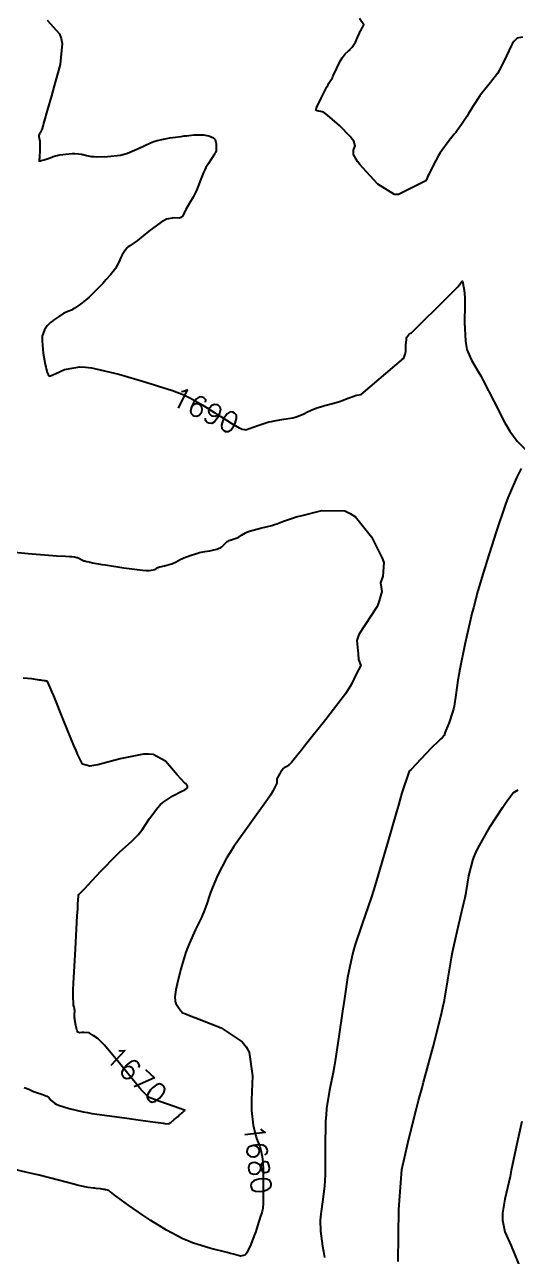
# Model space of a CAD drawing. Header units: metres. Extents: x 837477 to 838477, y 1189014 to 1191014.
# Drawn here: x 837929.9 to 838021.5, y 1190212.8 to 1190441.9 of the extents above; entities that cross this region are included whole.
import ezdxf

# ---------------------------------------------------------------- set-up
doc = ezdxf.new("R2010")
doc.units = ezdxf.units.M
doc.header["$LTSCALE"] = 0.3
doc.layers.add('COTAS 10', color=1, linetype='Continuous')
doc.styles.get("Standard").update_dxf_attribs({"font": 'simplex.shx'})

msp = doc.modelspace()

# ---------------------------------------------------------------- linework, layer by layer
at = {"layer": 'COTAS 10'}
for points, elevation in [([(837934.022, 1190442.749), (837936.315, 1190440.169), (837936.648, 1190439.304), (837936.85, 1190438.373), (837936.487, 1190434.467), (837935.377, 1190430.522), (837935.107, 1190429.566), (837934.854, 1190428.67), (837934.078, 1190425.928), (837933.51, 1190423.957), (837933.388, 1190423.546), (837933.283, 1190423.194), (837933.031, 1190422.413), (837932.876, 1190422.041), (837932.831, 1190421.947), (837932.785, 1190421.857), (837932.615, 1190421.567), (837932.501, 1190421.286), (837932.49, 1190421.202), (837932.489, 1190421.116), (837932.562, 1190420.783), (837932.658, 1190420.214), (837932.671, 1190419.978), (837932.678, 1190419.709), (837932.656, 1190418.454), (837932.606, 1190417.261), (837932.595, 1190417.03), (837932.586, 1190416.843), (837932.565, 1190416.525), (837932.701, 1190416.541), (837932.792, 1190416.564), (837932.905, 1190416.595), (837933.504, 1190416.773), (837934.215, 1190417.005), (837934.399, 1190417.07), (837934.577, 1190417.134), (837935.175, 1190417.369), (837935.879, 1190417.58), (837936.124, 1190417.63), (837936.391, 1190417.677), (837937.537, 1190417.815), (837938.682, 1190417.895), (837938.948, 1190417.906), (837939.191, 1190417.911), (837939.888, 1190417.885), (837940.447, 1190417.794), (837940.604, 1190417.757), (837940.761, 1190417.716), (837941.338, 1190417.525), (837942.298, 1190417.363), (837942.698, 1190417.339), (837943.155, 1190417.324), (837945.289, 1190417.346), (837947.716, 1190417.637), (837948.358, 1190417.792), (837948.987, 1190417.978), (837951.151, 1190418.919), (837953.291, 1190419.911), (837953.905, 1190420.13), (837954.528, 1190420.324), (837956.857, 1190420.822), (837958.997, 1190421.116), (837959.501, 1190421.18), (837959.966, 1190421.238), (837961.329, 1190421.385), (837962.432, 1190421.418), (837962.735, 1190421.403), (837963.036, 1190421.377), (837964.114, 1190421.197), (837964.975, 1190420.821), (837965.14, 1190420.672), (837965.273, 1190420.503), (837965.486, 1190419.73), (837965.487, 1190418.984), (837965.486, 1190418.831), (837965.484, 1190418.703), (837965.473, 1190418.434), (837965.33, 1190418.136), (837965.246, 1190417.988), (837965.141, 1190417.811), (837964.602, 1190416.938), (837964.039, 1190416.05), (837963.919, 1190415.864), (837963.816, 1190415.704), (837963.573, 1190415.342), (837963.343, 1190414.886), (837963.247, 1190414.667), (837963.137, 1190414.407), (837962.625, 1190413.133), (837962.117, 1190411.838), (837962.009, 1190411.566), (837961.916, 1190411.33), (837961.7, 1190410.789), (837961.447, 1190410.283), (837961.331, 1190410.07), (837961.194, 1190409.825), (837960.534, 1190408.677), (837959.862, 1190407.494), (837959.718, 1190407.228), (837959.592, 1190406.988), (837959.291, 1190406.344), (837958.93, 1190405.999), (837958.766, 1190405.949), (837958.575, 1190405.918), (837957.656, 1190405.968), (837956.266, 1190405.695), (837955.778, 1190405.461), (837955.245, 1190405.157), (837952.947, 1190403.484), (837950.827, 1190401.772), (837950.405, 1190401.444), (837950.056, 1190401.178), (837949.394, 1190400.743), (837949.138, 1190400.586), (837949.044, 1190400.496), (837948.94, 1190400.386), (837948.482, 1190399.817), (837947.991, 1190399.068), (837947.866, 1190398.844), (837947.746, 1190398.612), (837947.352, 1190397.714), (837946.901, 1190396.778), (837946.745, 1190396.522), (837946.576, 1190396.268), (837945.854, 1190395.365), (837944.98, 1190394.41), (837944.715, 1190394.123), (837944.441, 1190393.827), (837943.367, 1190392.679), (837942.193, 1190391.518), (837941.855, 1190391.213), (837941.511, 1190390.916), (837940.223, 1190389.907), (837939.062, 1190389.111), (837938.798, 1190388.95), (837938.559, 1190388.814), (837937.906, 1190388.535), (837937.343, 1190388.319), (837937.161, 1190388.223), (837936.968, 1190388.112), (837936.179, 1190387.578), (837935.425, 1190387.024), (837935.254, 1190386.899), (837935.1, 1190386.787), (837934.679, 1190386.486), (837934.313, 1190386.147), (837934.193, 1190386.011), (837934.065, 1190385.857), (837933.535, 1190385.148), (837933.149, 1190383.978), (837933.112, 1190383.533), (837933.106, 1190383.036), (837933.335, 1190380.804), (837933.708, 1190378.683), (837933.793, 1190378.256), (837933.869, 1190377.898), (837934.077, 1190377.184), (837934.193, 1190376.969), (837934.212, 1190376.925), (837934.225, 1190376.888), (837934.224, 1190376.814), (837934.209, 1190376.773), (837934.213, 1190376.758), (837934.221, 1190376.741), (837934.279, 1190376.665), (837934.36, 1190376.591), (837934.382, 1190376.575), (837934.403, 1190376.561), (837934.48, 1190376.525), (837934.957, 1190376.704), (837935.231, 1190376.824), (837935.566, 1190376.975), (837937.288, 1190377.778), (837940.125, 1190378.252), (837941.163, 1190378.197), (837942.31, 1190378.061), (837947.364, 1190376.893), (837952.406, 1190375.397), (837953.545, 1190375.054), (837953.798, 1190374.978), (837954.574, 1190374.742), (837957.364, 1190373.87), (837959.481, 1190373.039), (837960.087, 1190372.753), (837960.7, 1190372.442), (837962.983, 1190371.117), (837965.21, 1190369.705), (837965.788, 1190369.339), (837966.35, 1190368.985), (837968.24, 1190367.796), (837969.743, 1190366.924), (837970.061, 1190366.769), (837970.337, 1190366.651), (837970.832, 1190366.564), (837970.978, 1190366.537), (837971.598, 1190366.759), (837971.861, 1190366.853), (837972.163, 1190366.961), (837973.582, 1190367.467), (837975.291, 1190367.989), (837975.775, 1190368.108), (837976.265, 1190368.215), (837978.073, 1190368.508), (837979.738, 1190368.785), (837980.137, 1190368.882), (837980.509, 1190368.989), (837981.629, 1190369.449), (837982.602, 1190369.941), (837982.881, 1190370.067), (837983.164, 1190370.189), (837984.224, 1190370.593), (837985.325, 1190370.95), (837985.634, 1190371.043), (837985.946, 1190371.132), (837987.091, 1190371.43), (837988.248, 1190371.751), (837988.568, 1190371.855), (837988.888, 1190371.964), (837990.039, 1190372.414), (837991.106, 1190372.816), (837991.372, 1190372.895), (837991.625, 1190372.962), (837992.432, 1190373.088), (838000.35, 1190379.884)], 1690), ([(838022.416, 1190439.556), (838021.431, 1190439.353), (838020.799, 1190438.768), (838020.594, 1190438.451), (838020.377, 1190438.066), (838019.481, 1190436.116), (838018.423, 1190433.896), (838018.103, 1190433.342), (838017.771, 1190432.813), (838016.473, 1190431.123), (838015.158, 1190429.546), (838014.815, 1190429.089), (838014.481, 1190428.623), (838013.35, 1190426.867), (838012.352, 1190425.214), (838012.102, 1190424.814), (838011.862, 1190424.438), (838011.091, 1190423.286), (838010.288, 1190422.193), (838010.029, 1190421.854), (838009.754, 1190421.5), (838008.625, 1190420.091), (838007.443, 1190418.492), (838007.135, 1190418.018), (838006.834, 1190417.531), (838005.816, 1190415.661), (838005.017, 1190414.034), (838004.855, 1190413.701), (838004.719, 1190413.418), (838004.441, 1190412.82), (838000, 1190410.595), (837999.397, 1190410.325), (837998.668, 1190410.277), (837995.563, 1190412.207), (837992.751, 1190415.227), (837992.207, 1190415.867), (837991.764, 1190416.421), (837991.013, 1190417.709), (837991.004, 1190418.401), (837991.03, 1190418.579), (837991.068, 1190418.751), (837991.307, 1190419.322), (837991.053, 1190420.233), (837990.779, 1190420.62), (837990.418, 1190421.066), (837988.38, 1190423.16), (837986.162, 1190425.075), (837985.686, 1190425.408), (837985.272, 1190425.655), (837984.275, 1190425.833), (837984.027, 1190425.99), (837984.084, 1190426.224), (837984.196, 1190426.54), (837985.055, 1190428.368), (837986.065, 1190430.301), (837986.272, 1190430.683), (837986.449, 1190430.999), (837986.824, 1190431.587), (837987.091, 1190432.015), (837987.199, 1190432.23), (837987.322, 1190432.487), (837987.886, 1190433.763), (837988.533, 1190435.116), (837988.708, 1190435.421), (837988.881, 1190435.697), (837989.491, 1190436.441), (837990.047, 1190436.967), (837990.186, 1190437.105), (837990.319, 1190437.24), (837990.748, 1190437.699), (837991.139, 1190438.241), (837991.249, 1190438.429), (837991.359, 1190438.632), (837991.76, 1190439.503), (837992.115, 1190440.331), (837992.196, 1190440.509), (837992.27, 1190440.663), (837992.471, 1190441.035), (837992.638, 1190441.299), (837992.69, 1190441.387), (837992.745, 1190441.481), (837992.962, 1190441.872), (837992.101, 1190443.061)], 1700), ([(838000, 1190379.7), (838000.35, 1190379.884), (838000.626, 1190380.606), (838000.677, 1190380.855), (838000.717, 1190381.125), (838000.77, 1190382.274), (838000.838, 1190383.359), (838000.887, 1190383.588), (838000.95, 1190383.786), (838001.288, 1190384.244), (838001.69, 1190384.513), (838001.794, 1190384.593), (838001.893, 1190384.676), (838002.224, 1190384.991), (838003.066, 1190385.842), (838003.489, 1190386.262), (838003.993, 1190386.761), (838006.498, 1190389.229), (838008.95, 1190391.641), (838009.421, 1190392.105), (838009.802, 1190392.481), (838010.43, 1190393.101), (838010.467, 1190393.143), (838010.476, 1190393.153), (838010.484, 1190393.163), (838010.511, 1190393.194), (838010.593, 1190393.312), (838010.636, 1190393.376), (838010.689, 1190393.454), (838010.955, 1190393.848), (838011.216, 1190394.158), (838011.266, 1190394.183), (838011.307, 1190394.181), (838011.372, 1190393.952), (838011.404, 1190393.483), (838011.424, 1190393.33), (838011.448, 1190393.166), (838011.575, 1190392.492), (838011.686, 1190391.12), (838011.701, 1190390.516), (838011.708, 1190389.816), (838011.679, 1190386.482), (838011.826, 1190382.995), (838011.945, 1190382.199), (838012.098, 1190381.476), (838012.935, 1190379.477), (838014.224, 1190377.366), (838014.663, 1190376.573), (838015.137, 1190375.689), (838017.143, 1190371.741), (838019.167, 1190367.859), (838019.652, 1190367.016), (838020.104, 1190366.275), (838021.463, 1190364.436), (838022.927, 1190362.927)], 1690), ([(838022.201, 1190359.331), (838021.339, 1190357.588), (838020.121, 1190354.905), (838019.723, 1190353.882), (838019.3, 1190352.737), (838017.555, 1190347.588), (838015.865, 1190342.284), (838015.477, 1190341.042), (838015.123, 1190339.897), (838014.134, 1190336.58), (838013.303, 1190333.417), (838013.048, 1190332.37), (838012.784, 1190331.248), (838011.74, 1190326.58), (838010.803, 1190322.011), (838010.605, 1190320.952), (838010.435, 1190319.983), (838010.042, 1190317.229), (838009.719, 1190315.124), (838009.593, 1190314.564), (838009.45, 1190314.014), (838008.801, 1190312.111), (838008.198, 1190310.62), (838008.084, 1190310.33), (838007.993, 1190310.094), (838007.858, 1190309.682), (838007.494, 1190309.274), (838007.259, 1190309.04), (838006.966, 1190308.753), (838005.421, 1190307.28), (838001.718, 1190303.366), (838001.356, 1190303.047), (838000, 1190298.991), (837999.636, 1190297.686), (837999.359, 1190296.707), (837999.022, 1190295.518), (837997.302, 1190289.471), (837995.299, 1190282.69), (837994.784, 1190281.038), (837994.285, 1190279.483), (837992.622, 1190274.68), (837991.262, 1190270.612), (837990.954, 1190269.52), (837990.675, 1190268.443), (837989.913, 1190264.68), (837989.319, 1190260.767), (837989.146, 1190259.596), (837988.968, 1190258.386), (837988.296, 1190253.702), (837987.601, 1190249.168), (837987.41, 1190248.054), (837987.219, 1190247), (837986.534, 1190243.702), (837986.002, 1190240.288), (837985.907, 1190239.16), (837985.836, 1190237.953), (837985.77, 1190232.938), (837985.744, 1190228.04), (837985.699, 1190226.907), (837985.637, 1190225.871), (837985.274, 1190222.938), (837984.923, 1190220.701), (837984.869, 1190220.104), (837984.833, 1190219.517), (837984.858, 1190217.478), (837985.236, 1190214.743), (837985.422, 1190213.717), (837985.645, 1190212.575)], 1690), ([(837926.758, 1190343.882), (837930.502, 1190343.562), (837934.283, 1190343.243), (837935.087, 1190343.18), (837935.785, 1190343.128), (837937.428, 1190343.029), (837938.275, 1190342.995), (837938.471, 1190342.983), (837938.651, 1190342.971), (837939.16, 1190342.917), (837939.578, 1190342.813), (837939.7, 1190342.769), (837939.825, 1190342.717), (837940.767, 1190342.233), (837940.891, 1190342.182), (837941.012, 1190342.138), (837941.428, 1190342.037), (837941.829, 1190341.971), (837941.941, 1190341.948), (837942.053, 1190341.924), (837942.462, 1190341.823), (837943.613, 1190341.609), (837944.193, 1190341.513), (837944.887, 1190341.402), (837948.336, 1190340.871), (837951.778, 1190340.441), (837952.466, 1190340.393), (837953.04, 1190340.377), (837954.157, 1190340.578), (837954.64, 1190340.929), (837954.814, 1190341.007), (837955.005, 1190341.077), (837955.839, 1190341.263), (837956.755, 1190341.459), (837956.997, 1190341.535), (837957.234, 1190341.62), (837958.05, 1190342.009), (837958.922, 1190342.459), (837959.194, 1190342.583), (837959.479, 1190342.707), (837960.621, 1190343.155), (837961.79, 1190343.537), (837962.093, 1190343.62), (837962.386, 1190343.693), (837963.371, 1190343.876), (837964.277, 1190344.021), (837964.522, 1190344.071), (837964.763, 1190344.125), (837965.612, 1190344.357), (837966.345, 1190344.66), (837966.514, 1190344.76), (837966.668, 1190344.867), (837967.102, 1190345.309), (837967.542, 1190345.741), (837967.7, 1190345.841), (837967.875, 1190345.933), (837968.637, 1190346.193), (837969.4, 1190346.436), (837969.576, 1190346.517), (837969.735, 1190346.604), (837970.181, 1190346.967), (837970.931, 1190347.402), (837971.282, 1190347.535), (837971.695, 1190347.673), (837973.705, 1190348.214), (837975.831, 1190348.769), (837976.316, 1190348.914), (837976.758, 1190349.057), (837977.981, 1190349.543), (837979.645, 1190350.131), (837980.364, 1190350.336), (837981.195, 1190350.561), (837985.131, 1190351.528), (837989.383, 1190351.439), (837990.414, 1190350.998), (837991.381, 1190350.376), (837994.345, 1190346.626), (837996.319, 1190342.637), (837996.662, 1190341.864), (837996.477, 1190339.313), (837996.052, 1190338.075), (837996.302, 1190336.459), (837995.778, 1190334.755), (837995.604, 1190334.187), (837995.385, 1190333.663), (837991.999, 1190328.476), (837991.814, 1190327.895), (837991.647, 1190327.332), (837991.876, 1190324.853), (837991.973, 1190323.837), (837992.36, 1190322.725), (837991.49, 1190321.08), (837990.624, 1190319.226), (837990.139, 1190318.401), (837989.499, 1190317.427), (837985.894, 1190312.655), (837982.1, 1190307.93), (837981.34, 1190306.985), (837980.707, 1190306.198), (837979.467, 1190304.666), (837979.063, 1190304.233), (837978.955, 1190304.139), (837978.849, 1190304.055), (837978.483, 1190303.843), (837978.149, 1190303.659), (837978.063, 1190303.593), (837977.981, 1190303.52), (837977.711, 1190303.201), (837977.455, 1190302.828), (837977.383, 1190302.72), (837977.309, 1190302.611), (837977.038, 1190302.204), (837976.824, 1190301.74), (837976.787, 1190301.595), (837976.759, 1190301.443), (837976.739, 1190300.835), (837976.043, 1190299.332), (837975.589, 1190298.616), (837975.021, 1190297.77), (837972.027, 1190293.63), (837968.788, 1190289.062), (837968.066, 1190287.946), (837967.419, 1190286.894), (837965.714, 1190283.63), (837964.67, 1190281.094), (837964.44, 1190280.5), (837964.236, 1190279.953), (837963.713, 1190278.37), (837963.177, 1190276.861), (837962.965, 1190276.36), (837962.726, 1190275.823), (837961.63, 1190273.588), (837960.438, 1190270.967), (837960.138, 1190270.188), (837959.851, 1190269.386), (837958.923, 1190266.295), (837958.235, 1190263.522), (837958.1, 1190262.92), (837957.988, 1190262.39), (837957.784, 1190261.077), (837957.856, 1190260.257), (837957.918, 1190260.038), (837957.999, 1190259.823), (837958.443, 1190259.076), (837958.909, 1190258.489), (837959.003, 1190258.375), (837959.081, 1190258.281), (837959.239, 1190258.117), (837959.339, 1190258.077), (837959.381, 1190258.061), (837959.43, 1190258.043), (837959.657, 1190257.964), (837960.851, 1190257.499), (837961.508, 1190257.238), (837962.308, 1190256.921), (837966.376, 1190255.299), (837970.314, 1190252.717), (837971.032, 1190251.795), (837971.587, 1190250.782), (837972.247, 1190246.376), (837972.025, 1190241.935), (837972.025, 1190241.608), (837972.025, 1190240.901), (837972.051, 1190239.951), (837972.366, 1190237.227), (837972.803, 1190235.409), (837972.905, 1190235.03), (837972.999, 1190234.706), (837973.272, 1190233.986), (837973.476, 1190233.58), (837973.526, 1190233.454), (837973.574, 1190233.322), (837973.723, 1190232.793), (837973.853, 1190232.234), (837973.923, 1190231.932), (837974.045, 1190231.402), (837974.147, 1190230.337), (837974.168, 1190229.85), (837974.186, 1190229.28), (837974.227, 1190226.526), (837974.227, 1190223.78), (837974.219, 1190223.214), (837974.208, 1190222.734), (837974.139, 1190221.702), (837974.022, 1190221.197), (837973.982, 1190221.049), (837973.937, 1190220.896), (837973.745, 1190220.314), (837973.524, 1190219.667), (837973.462, 1190219.473), (837973.399, 1190219.274), (837973.165, 1190218.502), (837972.832, 1190217.47), (837972.706, 1190217.106), (837972.566, 1190216.709), (837971.936, 1190214.995), (837971.2, 1190213.489), (837970.992, 1190213.224), (837970.782, 1190213.024), (837970.009, 1190212.848), (837968.688, 1190213.221), (837968.133, 1190213.366), (837967.495, 1190213.53), (837964.504, 1190214.275), (837961.088, 1190215.325), (837960.181, 1190215.681), (837959.291, 1190216.065), (837956.219, 1190217.69), (837953.345, 1190219.494), (837952.58, 1190219.993), (837951.828, 1190220.49), (837949.223, 1190222.281), (837947.168, 1190223.754), (837946.763, 1190224.051), (837946.428, 1190224.3), (837945.81, 1190224.8), (837945.63, 1190224.965), (837945.571, 1190225.002), (837945.509, 1190225.036), (837945.251, 1190225.13), (837944.877, 1190225.208), (837944.742, 1190225.231), (837944.593, 1190225.256), (837943.94, 1190225.352), (837943.142, 1190225.46), (837942.901, 1190225.492), (837942.651, 1190225.526), (837941.679, 1190225.653), (837940.203, 1190225.935), (837939.636, 1190226.065), (837939.001, 1190226.219), (837936.134, 1190226.961), (837932.555, 1190227.888), (837931.472, 1190228.158), (837930.347, 1190228.433), (837925.951, 1190229.473)], 1680), ([(837929.775, 1190244.225), (837930.623, 1190243.89), (837931.524, 1190243.495), (837931.787, 1190243.393), (837932.056, 1190243.295), (837933.075, 1190242.968), (837933.973, 1190242.614), (837934.165, 1190242.498), (837934.332, 1190242.375), (837934.735, 1190241.867), (837935.404, 1190241.291), (837935.74, 1190241.125), (837936.141, 1190240.957), (837938.135, 1190240.324), (837940.755, 1190239.714), (837941.551, 1190239.559), (837942.378, 1190239.41), (837945.62, 1190238.923), (837948.875, 1190238.497), (837949.71, 1190238.386), (837950.516, 1190238.278), (837953.19, 1190237.915), (837955.213, 1190237.633), (837955.61, 1190237.577), (837955.935, 1190237.53), (837956.519, 1190237.439), (837956.77, 1190237.545), (837956.886, 1190237.622), (837957.021, 1190237.721), (837957.677, 1190238.25), (837958.383, 1190238.851), (837958.55, 1190238.994), (837958.705, 1190239.128), (837959.162, 1190239.527), (837959.468, 1190239.8), (837959.528, 1190239.854), (837959.577, 1190239.898), (837959.662, 1190239.978), (837959.208, 1190240.154), (837958.916, 1190240.258), (837958.553, 1190240.386), (837956.641, 1190241.049), (837954.619, 1190241.76), (837954.186, 1190241.918), (837953.807, 1190242.059), (837952.899, 1190242.429), (837951.775, 1190243.512), (837951.261, 1190244.103), (837950.658, 1190244.82), (837947.75, 1190248.461), (837944.727, 1190252.082), (837944.052, 1190252.787), (837943.448, 1190253.362), (837942.627, 1190253.878), (837941.853, 1190254.364), (837940.885, 1190254.461), (837940.677, 1190254.467), (837940.494, 1190254.463), (837940.049, 1190254.373), (837939.779, 1190254.49), (837939.708, 1190254.618), (837939.637, 1190254.786), (837939.393, 1190255.739), (837939.21, 1190256.792), (837939.178, 1190257.024), (837939.154, 1190257.231), (837939.136, 1190257.763), (837939.163, 1190258.092), (837939.167, 1190258.172), (837939.171, 1190258.246), (837939.171, 1190258.471), (837939.164, 1190258.647), (837939.162, 1190258.691), (837939.16, 1190258.732), (837939.153, 1190258.863), (837939.115, 1190259.039), (837939.093, 1190259.108), (837939.067, 1190259.186), (837938.929, 1190259.543), (837938.882, 1190261.394), (837938.912, 1190262.414), (837938.961, 1190263.654), (837939.294, 1190269.965), (837939.657, 1190276.196), (837939.726, 1190277.386), (837939.781, 1190278.343), (837939.862, 1190279.868), (837939.856, 1190279.884), (837939.855, 1190279.892), (837939.855, 1190279.9), (837939.857, 1190279.94), (837939.861, 1190279.983), (837939.863, 1190280.005), (837939.865, 1190280.037), (837939.87, 1190280.064), (837939.874, 1190280.076), (837939.888, 1190280.095), (837939.905, 1190280.108), (837939.911, 1190280.111), (837939.916, 1190280.113), (837939.939, 1190280.118), (837939.962, 1190280.125), (837939.968, 1190280.128), (837939.975, 1190280.131), (837939.997, 1190280.149), (837940.022, 1190280.173), (837940.029, 1190280.181), (837940.038, 1190280.189), (837940.071, 1190280.222), (837940.713, 1190280.897), (837941.105, 1190281.31), (837941.591, 1190281.822), (837944.116, 1190284.485), (837946.881, 1190287.338), (837947.517, 1190287.968), (837948.097, 1190288.53), (837949.722, 1190289.981), (837951.007, 1190291.242), (837951.372, 1190291.683), (837951.741, 1190292.164), (837953.108, 1190294.232), (837954.62, 1190296.3), (837955.081, 1190296.781), (837955.56, 1190297.222), (837957.443, 1190298.481), (837959.068, 1190299.302), (837959.384, 1190299.468), (837959.642, 1190299.605), (837960.091, 1190299.878), (837960.147, 1190299.98), (837960.157, 1190300.011), (837960.165, 1190300.043), (837960.172, 1190300.165), (837960.147, 1190300.289), (837960.134, 1190300.322), (837960.119, 1190300.353), (837960.042, 1190300.46), (837959.832, 1190300.682), (837959.732, 1190300.786), (837959.614, 1190300.909), (837959.037, 1190301.506), (837958.158, 1190302.46), (837957.85, 1190302.808), (837957.513, 1190303.193), (837956.064, 1190304.882), (837953.772, 1190306.122), (837952.905, 1190306.224), (837951.936, 1190306.22), (837947.599, 1190305.331), (837943.489, 1190304.221), (837942.663, 1190304.077), (837941.973, 1190304.005), (837940.611, 1190304.334), (837939.782, 1190306.07), (837939.428, 1190306.885), (837939.021, 1190307.843), (837937.103, 1190312.511), (837935.268, 1190317.031), (837934.913, 1190317.896), (837934.624, 1190318.595), (837934.134, 1190319.724), (837934.057, 1190319.76), (837934.028, 1190319.769), (837933.996, 1190319.778), (837933.852, 1190319.805), (837933.703, 1190319.827), (837933.668, 1190319.833), (837933.635, 1190319.837), (837933.535, 1190319.852), (837933.128, 1190319.918), (837932.901, 1190319.955), (837932.624, 1190320.001), (837931.211, 1190320.233), (837929.588, 1190320.344)], 1670), ([(837999.317, 1190211.863), (837999.459, 1190221.528), (838000, 1190228.989), (838000.112, 1190229.504), (838000.357, 1190230.596), (838001.33, 1190234.669), (838002.238, 1190238.301), (838002.443, 1190239.115), (838002.627, 1190239.846), (838003.122, 1190241.792), (838003.755, 1190244.179), (838004.026, 1190245.187), (838004.339, 1190246.347), (838005.816, 1190251.792), (838007.311, 1190257.668), (838007.636, 1190259.1), (838007.922, 1190260.447), (838008.631, 1190264.606), (838009.212, 1190268.335), (838009.418, 1190269.41), (838009.642, 1190270.503), (838010.613, 1190274.606), (838011.561, 1190278.55), (838011.771, 1190279.542), (838011.958, 1190280.492), (838012.444, 1190283.563), (838013.262, 1190286.667), (838013.658, 1190287.637), (838014.127, 1190288.656), (838016.437, 1190292.736), (838018.791, 1190296.37), (838019.289, 1190297.108), (838019.72, 1190297.73), (838020.718, 1190299.004), (838021.631, 1190299.568)], 1700), ([(838022.289, 1190237.889), (838021.333, 1190233.43), (838020.362, 1190228.766), (838020.119, 1190227.645), (838019.888, 1190226.597), (838019.144, 1190223.43), (838018.737, 1190220.869), (838018.716, 1190220.205), (838018.737, 1190219.56), (838019.144, 1190217.39), (838020.304, 1190214.791), (838020.323, 1190214.755), (838022.708, 1190208.994)], 1710)]:
    msp.add_lwpolyline(points, dxfattribs=dict(at, elevation=elevation))

# ---------------------------------------------------------------- texts
at = {"layer": 'COTAS 10', "char_height": 3.8, "attachment_point": 7}
for s, insert, rotation in [('1690', (837956.82, 1190371.365, 1690), 333.718), ('1670', (837944.59, 1190249.506, 1670), 317.5295), ('1680', (837970.626, 1190237.168, 1680), 276.60217)]:
    msp.add_mtext(s, dxfattribs=dict(at, insert=insert, rotation=rotation))

doc.saveas('drawing.dxf')
